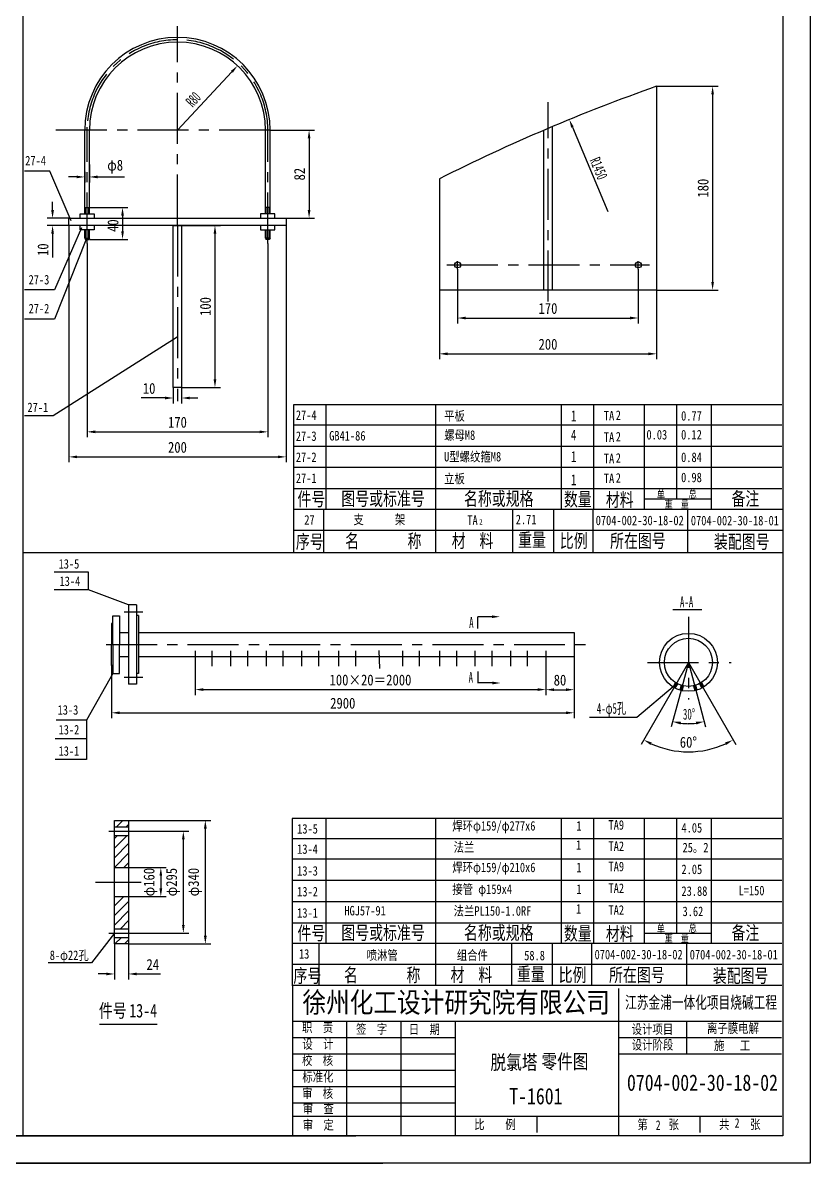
# Model space of a CAD drawing. Extents: x -1842 to -222, y 42 to 883.
# Drawn here: x -511.7 to -222.2, y 41.7 to 460.9 of the extents above; entities that cross this region are included whole.
import ezdxf
from ezdxf.enums import TextEntityAlignment as Align

# ---------------------------------------------------------------- set-up
doc = ezdxf.new("R2010")
doc.units = 0
doc.header["$LTSCALE"] = 15
doc.header["$MEASUREMENT"] = 0
doc.linetypes.add('CENTER', pattern=[2, 1.25, -0.25, 0.25, -0.25])
doc.layers.get('0').update_dxf_attribs({"linetype": 'CONTINUOUS'})
doc.layers.get('DEFPOINTS').update_dxf_attribs({"linetype": 'CONTINUOUS'})
for name, color, linetype in [('03', 6, 'CONTINUOUS'), ('1', 1, 'CONTINUOUS'), ('2', 3, 'CONTINUOUS'), ('5', 2, 'CONTINUOUS'), ('7', 2, 'CONTINUOUS'), ('8', 7, 'CONTINUOUS'), ('LAYER4', 6, 'CONTINUOUS')]:
    doc.layers.add(name, color=color, linetype=linetype)
doc.styles.add('HZFS', font='SIMFANG.TTF', dxfattribs={"width": 0.85, "height": 7.5})
doc.dimstyles.new('STANDARD_WS', dxfattribs={"dimtxt": 6, "dimasz": 3, "dimexe": 2, "dimexo": 0, "dimgap": 1.5, "dimtad": 1, "dimzin": 0, "dimdsep": 46, "dimtxsty": 'HZFS', "dimcen": 0, "dimclrd": 4, "dimclre": 4, "dimclrt": 3, "dimadec": 0, "dimazin": 0, "dimtfac": 1, "dimtofl": 0, "dimtmove": 0, "dimatfit": 0, "dimfxl": 0, "dimtolj": 1, "dimtzin": 0, "dimarcsym": 0})

# ---------------------------------------------------------------- blocks, each defined once
blk = doc.blocks.new('*D47')
at = {"layer": '1', "color": 4, "lineweight": -2}
for p, q in [((-309.01, 227.93), (-309.01, 205.28)), ((-479.11, 224.65), (-479.11, 205.28)), ((-476.11, 207.28), (-312.01, 207.28))]:
    blk.add_line(p, q, dxfattribs=at)
at = {"layer": '1', "color": 4}
for points in [[(-476.11, 207.78), (-476.11, 206.78), (-479.11, 207.28)], [(-312.01, 207.78), (-312.01, 206.78), (-309.01, 207.28)]]:
    blk.add_solid(points, dxfattribs=at)
at = {"layer": 'DEFPOINTS', "color": 0}
for p in [(-309.01, 227.93), (-479.11, 224.65), (-309.01, 207.28)]:
    blk.add_point(p, dxfattribs=at)
at = {"layer": '1', "color": 3, "insert": (-394.06, 210.78), "char_height": 4, "attachment_point": 5, "style": 'HZFS'}
blk.add_mtext('\\A1;2900', dxfattribs=at)
blk = doc.blocks.new('*D48')
at = {"layer": '1', "color": 4, "lineweight": -2}
for p, q in [((-273.85, 213.84), (-284.35, 195.57)), ((-260.08, 213.84), (-249.58, 195.57))]:
    blk.add_line(p, q, dxfattribs=at)
blk.add_arc((-266.97, 225.83), 32.9, 245.3526, 294.6474, dxfattribs=at)
at = {"layer": '1', "color": 4}
for points in [[(-280.92, 195.48), (-280.46, 196.37), (-283.35, 197.3)], [(-253.48, 196.37), (-253.02, 195.48), (-250.58, 197.3)]]:
    blk.add_solid(points, dxfattribs=at)
at = {"layer": 'DEFPOINTS', "color": 0}
for p in [(-266.97, 225.83), (-266.97, 225.83), (-273.85, 213.84), (-260.08, 213.84), (-272.66, 193.43)]:
    blk.add_point(p, dxfattribs=at)
at = {"layer": '1', "color": 3, "insert": (-266.97, 196.43), "char_height": 4, "attachment_point": 5, "style": 'HZFS'}
blk.add_mtext('\\A1;60°', dxfattribs=at)
blk = doc.blocks.new('*D49')
at = {"layer": '1', "color": 4, "lineweight": -2}
for p, q in [((-448.36, 224.44), (-448.36, 213.82)), ((-319.37, 224.44), (-319.37, 213.82)), ((-445.36, 215.82), (-322.37, 215.82))]:
    blk.add_line(p, q, dxfattribs=at)
at = {"layer": '1', "color": 4}
for points in [[(-445.36, 216.32), (-445.36, 215.32), (-448.36, 215.82)], [(-322.37, 216.32), (-322.37, 215.32), (-319.37, 215.82)]]:
    blk.add_solid(points, dxfattribs=at)
at = {"layer": 'DEFPOINTS', "color": 0}
for p in [(-448.36, 224.44), (-319.37, 224.44), (-319.37, 215.82)]:
    blk.add_point(p, dxfattribs=at)
at = {"layer": '1', "color": 3, "insert": (-383.87, 219.32), "char_height": 4, "attachment_point": 5, "style": 'HZFS'}
blk.add_mtext('\\A1;100×20＝2000', dxfattribs=at)
blk = doc.blocks.new('*D50')
at = {"layer": '1', "color": 4, "lineweight": -2}
for p, q in [((-309.01, 227.93), (-309.01, 213.78)), ((-319.37, 224.44), (-319.37, 213.78)), ((-316.37, 215.78), (-312.01, 215.78))]:
    blk.add_line(p, q, dxfattribs=at)
at = {"layer": '1', "color": 4}
for points in [[(-316.37, 216.28), (-316.37, 215.28), (-319.37, 215.78)], [(-312.01, 216.28), (-312.01, 215.28), (-309.01, 215.78)]]:
    blk.add_solid(points, dxfattribs=at)
at = {"layer": 'DEFPOINTS', "color": 0}
for p in [(-309.01, 227.93), (-319.37, 224.44), (-309.01, 215.78)]:
    blk.add_point(p, dxfattribs=at)
at = {"layer": '1', "color": 3, "insert": (-314.19, 219.28), "char_height": 4, "attachment_point": 5, "style": 'HZFS'}
blk.add_mtext('\\A1;80', dxfattribs=at)
blk = doc.blocks.new('*D51')
at = {"layer": '1', "color": 4, "lineweight": -2}
for p, q in [((-472.79, 167.71), (-442.59, 167.71)), ((-444.59, 164.71), (-444.59, 125.34)), ((-472.79, 122.34), (-442.59, 122.34))]:
    blk.add_line(p, q, dxfattribs=at)
at = {"layer": '1', "color": 4}
for points in [[(-445.09, 164.71), (-444.09, 164.71), (-444.59, 167.71)], [(-445.09, 125.34), (-444.09, 125.34), (-444.59, 122.34)]]:
    blk.add_solid(points, dxfattribs=at)
at = {"layer": 'DEFPOINTS', "color": 0}
for p in [(-472.79, 167.71), (-472.79, 122.34), (-444.59, 122.34)]:
    blk.add_point(p, dxfattribs=at)
at = {"layer": '1', "color": 3, "insert": (-448.39, 145.03), "char_height": 4, "attachment_point": 5, "rotation": 90, "style": 'HZFS'}
blk.add_mtext('\\A1;φ340', dxfattribs=at)
blk = doc.blocks.new('*D52')
at = {"layer": '1', "color": 4, "lineweight": -2}
for p, q in [((-470.66, 163.76), (-450.68, 163.76)), ((-452.68, 160.76), (-452.68, 129.3)), ((-470.66, 126.3), (-450.68, 126.3))]:
    blk.add_line(p, q, dxfattribs=at)
at = {"layer": '1', "color": 4}
for points in [[(-453.18, 160.76), (-452.18, 160.76), (-452.68, 163.76)], [(-453.18, 129.3), (-452.18, 129.3), (-452.68, 126.3)]]:
    blk.add_solid(points, dxfattribs=at)
at = {"layer": 'DEFPOINTS', "color": 0}
for p in [(-470.66, 163.76), (-470.66, 126.3), (-452.68, 126.3)]:
    blk.add_point(p, dxfattribs=at)
at = {"layer": '1', "color": 3, "insert": (-456.49, 145.03), "char_height": 4, "attachment_point": 5, "rotation": 90, "style": 'HZFS'}
blk.add_mtext('\\A1;φ295', dxfattribs=at)
blk = doc.blocks.new('*D53')
at = {"layer": '1', "color": 4, "lineweight": -2}
for p, q in [((-472.79, 150.36), (-458.95, 150.36)), ((-460.95, 147.36), (-460.95, 142.7)), ((-472.79, 139.7), (-458.95, 139.7))]:
    blk.add_line(p, q, dxfattribs=at)
at = {"layer": '1', "color": 4}
for points in [[(-461.45, 147.36), (-460.45, 147.36), (-460.95, 150.36)], [(-461.45, 142.7), (-460.45, 142.7), (-460.95, 139.7)]]:
    blk.add_solid(points, dxfattribs=at)
at = {"layer": 'DEFPOINTS', "color": 0}
for p in [(-472.79, 150.36), (-472.79, 139.7), (-460.95, 139.7)]:
    blk.add_point(p, dxfattribs=at)
at = {"layer": '1', "color": 3, "insert": (-464.75, 145.03), "char_height": 4, "attachment_point": 5, "rotation": 90, "style": 'HZFS'}
blk.add_mtext('\\A1;φ160', dxfattribs=at)
blk = doc.blocks.new('*D54')
at = {"layer": '1', "color": 4, "lineweight": -2}
for p, q in [((-477.97, 122.34), (-477.97, 109.27)), ((-472.79, 122.34), (-472.79, 109.27)), ((-480.97, 111.27), (-483.97, 111.27)), ((-469.79, 111.27), (-461.03, 111.27))]:
    blk.add_line(p, q, dxfattribs=at)
at = {"layer": '1', "color": 4}
for points in [[(-480.97, 111.77), (-480.97, 110.77), (-477.97, 111.27)], [(-469.79, 111.77), (-469.79, 110.77), (-472.79, 111.27)]]:
    blk.add_solid(points, dxfattribs=at)
at = {"layer": 'DEFPOINTS', "color": 0}
for p in [(-477.97, 122.34), (-472.79, 122.34), (-472.79, 111.27)]:
    blk.add_point(p, dxfattribs=at)
at = {"layer": '1', "color": 3, "insert": (-463.91, 114.77), "char_height": 4, "attachment_point": 5, "style": 'HZFS'}
blk.add_mtext('\\A1;24', dxfattribs=at)
blk = doc.blocks.new('*D55')
at = {"layer": '1', "color": 4, "lineweight": -2}
for p, q in [((-494.77, 386.43), (-494.77, 299.36)), ((-414.91, 386.43), (-414.91, 299.36)), ((-491.77, 301.36), (-417.91, 301.36))]:
    blk.add_line(p, q, dxfattribs=at)
at = {"layer": '1', "color": 4}
for points in [[(-491.77, 301.86), (-491.77, 300.86), (-494.77, 301.36)], [(-417.91, 301.86), (-417.91, 300.86), (-414.91, 301.36)]]:
    blk.add_solid(points, dxfattribs=at)
at = {"layer": 'DEFPOINTS', "color": 0}
for p in [(-494.77, 386.43), (-414.91, 386.43), (-414.91, 301.36)]:
    blk.add_point(p, dxfattribs=at)
at = {"layer": '1', "color": 3, "insert": (-454.84, 304.86), "char_height": 4, "attachment_point": 5, "style": 'HZFS'}
blk.add_mtext('\\A1;200', dxfattribs=at)
blk = doc.blocks.new('*D56')
at = {"layer": '1', "color": 4, "lineweight": -2}
for p, q in [((-488.07, 379.82), (-488.07, 308.57)), ((-421.61, 379.82), (-421.61, 308.57)), ((-485.07, 310.57), (-424.61, 310.57))]:
    blk.add_line(p, q, dxfattribs=at)
at = {"layer": '1', "color": 4}
for points in [[(-485.07, 311.07), (-485.07, 310.07), (-488.07, 310.57)], [(-424.61, 311.07), (-424.61, 310.07), (-421.61, 310.57)]]:
    blk.add_solid(points, dxfattribs=at)
at = {"layer": 'DEFPOINTS', "color": 0}
for p in [(-488.07, 379.82), (-421.61, 379.82), (-421.61, 310.57)]:
    blk.add_point(p, dxfattribs=at)
at = {"layer": '1', "color": 3, "insert": (-454.84, 314.07), "char_height": 4, "attachment_point": 5, "style": 'HZFS'}
blk.add_mtext('\\A1;170', dxfattribs=at)
blk = doc.blocks.new('*D57')
at = {"layer": '1', "color": 4, "lineweight": -2}
for p, q in [((-420.75, 421.48), (-404.44, 421.48)), ((-406.44, 418.48), (-406.44, 392.1)), ((-414.91, 389.1), (-404.44, 389.1))]:
    blk.add_line(p, q, dxfattribs=at)
at = {"layer": '1', "color": 4}
for points in [[(-406.94, 418.48), (-405.94, 418.48), (-406.44, 421.48)], [(-406.94, 392.1), (-405.94, 392.1), (-406.44, 389.1)]]:
    blk.add_solid(points, dxfattribs=at)
at = {"layer": 'DEFPOINTS', "color": 0}
for p in [(-420.75, 421.48), (-414.91, 389.1), (-406.44, 389.1)]:
    blk.add_point(p, dxfattribs=at)
at = {"layer": '1', "color": 3, "insert": (-409.94, 405.29), "char_height": 4, "attachment_point": 5, "rotation": 90, "style": 'HZFS'}
blk.add_mtext('\\A1;82', dxfattribs=at)
blk = doc.blocks.new('*D58')
at = {"layer": '1', "color": 4, "lineweight": -2}
for p, q in [((-500.76, 392.1), (-500.76, 395.1)), ((-494.77, 389.1), (-502.76, 389.1)), ((-494.77, 386.43), (-502.76, 386.43)), ((-500.76, 383.43), (-500.76, 374.64))]:
    blk.add_line(p, q, dxfattribs=at)
at = {"layer": '1', "color": 4}
for points in [[(-501.26, 392.1), (-500.26, 392.1), (-500.76, 389.1)], [(-501.26, 383.43), (-500.26, 383.43), (-500.76, 386.43)]]:
    blk.add_solid(points, dxfattribs=at)
at = {"layer": 'DEFPOINTS', "color": 0}
for p in [(-500.76, 386.43), (-494.77, 389.1), (-494.77, 386.43)]:
    blk.add_point(p, dxfattribs=at)
at = {"layer": '1', "color": 3, "insert": (-504.26, 377.54), "char_height": 4, "attachment_point": 5, "rotation": 90, "style": 'HZFS'}
blk.add_mtext('\\A1;10', dxfattribs=at)
blk = doc.blocks.new('*D59')
at = {"layer": '1', "color": 4, "lineweight": -2}
for p, q in [((-487.21, 408.8), (-487.21, 402.27)), ((-491.92, 404.27), (-494.92, 404.27)), ((-488.92, 406.11), (-488.92, 402.27)), ((-484.21, 404.27), (-474.29, 404.27))]:
    blk.add_line(p, q, dxfattribs=at)
at = {"layer": '1', "color": 4}
for points in [[(-491.92, 404.77), (-491.92, 403.77), (-488.92, 404.27)], [(-484.21, 404.77), (-484.21, 403.77), (-487.21, 404.27)]]:
    blk.add_solid(points, dxfattribs=at)
at = {"layer": 'DEFPOINTS', "color": 0}
for p in [(-487.21, 408.8), (-488.92, 406.11), (-487.21, 404.27)]:
    blk.add_point(p, dxfattribs=at)
at = {"layer": '1', "color": 3, "insert": (-477.75, 408.07), "char_height": 4, "attachment_point": 5, "style": 'HZFS'}
blk.add_mtext('\\A1;φ8', dxfattribs=at)
blk = doc.blocks.new('*D60')
at = {"layer": '1', "color": 4, "lineweight": -2}
for p, q in [((-453.31, 386.43), (-439.04, 386.43)), ((-441.04, 383.43), (-441.04, 329.87)), ((-453.31, 326.87), (-439.04, 326.87))]:
    blk.add_line(p, q, dxfattribs=at)
at = {"layer": '1', "color": 4}
for points in [[(-441.54, 383.43), (-440.54, 383.43), (-441.04, 386.43)], [(-441.54, 329.87), (-440.54, 329.87), (-441.04, 326.87)]]:
    blk.add_solid(points, dxfattribs=at)
at = {"layer": 'DEFPOINTS', "color": 0}
for p in [(-453.31, 386.43), (-453.31, 326.87), (-441.04, 326.87)]:
    blk.add_point(p, dxfattribs=at)
at = {"layer": '1', "color": 3, "insert": (-444.54, 356.65), "char_height": 4, "attachment_point": 5, "rotation": 90, "style": 'HZFS'}
blk.add_mtext('\\A1;100', dxfattribs=at)
blk = doc.blocks.new('*D61')
at = {"layer": '1', "color": 4, "lineweight": -2}
for p, q in [((-459.37, 323.01), (-468.16, 323.01)), ((-456.37, 326.87), (-456.37, 321.01)), ((-453.31, 326.87), (-453.31, 321.01)), ((-450.31, 323.01), (-447.31, 323.01))]:
    blk.add_line(p, q, dxfattribs=at)
at = {"layer": '1', "color": 4}
for points in [[(-459.37, 323.51), (-459.37, 322.51), (-456.37, 323.01)], [(-450.31, 323.51), (-450.31, 322.51), (-453.31, 323.01)]]:
    blk.add_solid(points, dxfattribs=at)
at = {"layer": 'DEFPOINTS', "color": 0}
for p in [(-456.37, 326.87), (-456.37, 323.01), (-453.31, 326.87)]:
    blk.add_point(p, dxfattribs=at)
at = {"layer": '1', "color": 3, "insert": (-465.26, 326.51), "char_height": 4, "attachment_point": 5, "style": 'HZFS'}
blk.add_mtext('\\A1;10', dxfattribs=at)
blk = doc.blocks.new('*D62')
at = {"layer": '1', "color": 4, "lineweight": -2}
for p, q in [((-358.53, 362.71), (-358.53, 337.24)), ((-278.67, 362.71), (-278.67, 337.24)), ((-355.53, 339.24), (-281.67, 339.24))]:
    blk.add_line(p, q, dxfattribs=at)
at = {"layer": '1', "color": 4}
for points in [[(-355.53, 339.74), (-355.53, 338.74), (-358.53, 339.24)], [(-281.67, 339.74), (-281.67, 338.74), (-278.67, 339.24)]]:
    blk.add_solid(points, dxfattribs=at)
at = {"layer": 'DEFPOINTS', "color": 0}
for p in [(-358.53, 362.71), (-278.67, 362.71), (-278.67, 339.24)]:
    blk.add_point(p, dxfattribs=at)
at = {"layer": '1', "color": 3, "insert": (-318.6, 342.74), "char_height": 4, "attachment_point": 5, "style": 'HZFS'}
blk.add_mtext('\\A1;200', dxfattribs=at)
blk = doc.blocks.new('*D63')
at = {"layer": '1', "color": 4, "lineweight": -2}
for p, q in [((-351.83, 370.33), (-351.83, 350.41)), ((-285.4, 370.33), (-285.4, 350.41)), ((-348.83, 352.41), (-288.4, 352.41))]:
    blk.add_line(p, q, dxfattribs=at)
at = {"layer": '1', "color": 4}
for points in [[(-348.83, 352.91), (-348.83, 351.91), (-351.83, 352.41)], [(-288.4, 352.91), (-288.4, 351.91), (-285.4, 352.41)]]:
    blk.add_solid(points, dxfattribs=at)
at = {"layer": 'DEFPOINTS', "color": 0}
for p in [(-351.83, 370.33), (-285.4, 370.33), (-285.4, 352.41)]:
    blk.add_point(p, dxfattribs=at)
at = {"layer": '1', "color": 3, "insert": (-318.61, 355.91), "char_height": 4, "attachment_point": 5, "style": 'HZFS'}
blk.add_mtext('\\A1;170', dxfattribs=at)
blk = doc.blocks.new('*D64')
at = {"layer": '1', "color": 4, "lineweight": -2}
for p, q in [((-278.67, 437.59), (-256.07, 437.59)), ((-258.07, 434.59), (-258.07, 365.71)), ((-278.67, 362.71), (-256.07, 362.71))]:
    blk.add_line(p, q, dxfattribs=at)
at = {"layer": '1', "color": 4}
for points in [[(-258.57, 434.59), (-257.57, 434.59), (-258.07, 437.59)], [(-258.57, 365.71), (-257.57, 365.71), (-258.07, 362.71)]]:
    blk.add_solid(points, dxfattribs=at)
at = {"layer": 'DEFPOINTS', "color": 0}
for p in [(-278.67, 437.59), (-278.67, 362.71), (-258.07, 362.71)]:
    blk.add_point(p, dxfattribs=at)
at = {"layer": '1', "color": 3, "insert": (-261.57, 400.15), "char_height": 4, "attachment_point": 5, "rotation": 90, "style": 'HZFS'}
blk.add_mtext('\\A1;180', dxfattribs=at)

msp = doc.modelspace()

# ---------------------------------------------------------------- hatches: boundary and pattern name
at = {"layer": '1'}
h = msp.add_hatch(dxfattribs=at)
h.set_pattern_fill('ANSI31', color=1, scale=20, style=0)
h.set_pattern_definition([(45, (319.0884, 0), (-1.767767, 1.767767), [])])
h.paths.add_polyline_path([(-477.97, 165.319), (-477.97, 122.337), (-472.789, 122.337), (-472.789, 165.319)])
h.paths.add_polyline_path([(-477.97, 150.355), (-472.789, 150.355), (-472.789, 162.192), (-477.97, 162.192)], flags=17)
h.paths.add_polyline_path([(-472.789, 139.696), (-477.97, 139.696), (-477.97, 127.86), (-472.789, 127.86)])
h.paths.add_polyline_path([(-477.97, 124.733), (-472.789, 124.733), (-472.789, 167.715), (-477.97, 167.715)])

# ---------------------------------------------------------------- linework, layer by layer
for p, q in [((-278.667, 437.591), (-278.667, 362.715)), ((-488.925, 390.752), (-488.925, 421.476)), ((-487.211, 408.803), (-487.211, 421.476)), ((-422.466, 408.803), (-422.466, 421.476)), ((-420.753, 390.752), (-420.753, 421.476)), ((-320.072, 362.715), (-320.072, 421.457)), ((-317.015, 422.756), (-317.015, 362.715)), ((-487.211, 390.752), (-487.211, 408.803)), ((-422.466, 390.752), (-422.466, 408.803)), ((-501.778, 406.406), (-511.047, 406.406)), ((-358.532, 403.544), (-358.532, 362.715)), ((-488.925, 392.997), (-487.211, 392.997)), ((-420.753, 392.997), (-422.466, 392.997)), ((-488.925, 381.777), (-488.925, 384.799)), ((-488.925, 381.777), (-487.211, 381.777)), ((-488.925, 381.777), (-488.659, 381.333)), ((-487.211, 381.777), (-487.478, 381.333)), ((-487.211, 381.777), (-487.211, 384.799)), ((-422.466, 381.777), (-422.466, 384.799)), ((-420.753, 381.777), (-422.466, 381.777)), ((-422.466, 381.777), (-422.2, 381.333)), ((-420.753, 381.777), (-421.019, 381.333)), ((-420.753, 381.777), (-420.753, 384.799)), ((-488.659, 381.333), (-487.478, 381.333)), ((-421.019, 381.333), (-422.2, 381.333)), ((-500.102, 362.818), (-511.047, 362.818)), ((-358.532, 362.715), (-278.667, 362.715)), ((-500.102, 352.047), (-511.047, 352.047)), ((-500.517, 316.418), (-511.047, 316.418)), ((-487.51, 259.029), (-500.145, 259.029)), ((-487.51, 252.535), (-500.145, 252.535)), ((-469.153, 236.788), (-309.009, 236.788)), ((-309.009, 236.788), (-309.009, 227.933)), ((-469.153, 227.933), (-309.009, 227.933)), ((-271.717, 218.375), (-272.629, 216.803)), ((-262.218, 218.375), (-261.306, 216.803)), ((-271.013, 217.97), (-271.916, 216.393)), ((-269.625, 217.399), (-270.115, 215.649)), ((-268.842, 217.191), (-269.3, 215.432)), ((-265.092, 217.191), (-264.635, 215.432)), ((-264.31, 217.399), (-263.82, 215.649)), ((-262.922, 217.97), (-262.019, 216.393)), ((-488.232, 204.558), (-499.423, 204.558)), ((-488.232, 197.704), (-499.784, 197.704)), ((-488.232, 190.129), (-499.784, 190.129)), ((-486.41, 115.315), (-502.424, 115.315)), ((-483.544, 92.865), (-462.297, 92.865))]:
    msp.add_line(p, q)
for points in [[(-490.633, 389.104), (-490.633, 390.752), (-485.409, 390.752), (-485.409, 389.104)], [(-419.045, 389.104), (-419.045, 390.752), (-424.269, 390.752), (-424.269, 389.104)], [(-485.409, 386.431), (-485.409, 384.799), (-490.633, 384.799), (-490.633, 386.431)], [(-424.269, 386.431), (-424.269, 384.799), (-419.045, 384.799), (-419.045, 386.431)]]:
    msp.add_lwpolyline(points)
for points in [[(-494.771, 389.104), (-414.906, 389.104), (-414.906, 386.431), (-494.771, 386.431)], [(-456.367, 386.431), (-453.31, 386.431), (-453.31, 326.866), (-456.367, 326.866)]]:
    msp.add_lwpolyline(points, close=True)
for centre, radius in [((-351.826, 371.923), 1.082), ((-285.401, 371.923), 1.082), ((-266.967, 225.828), 10.654), ((-266.967, 225.828), 8.838)]:
    msp.add_circle(centre, radius)
for centre, radius, start, end in [((-454.839, 421.476), 34.086, 90, 180), ((-454.839, 421.476), 32.372, 90, 180), ((-454.839, 421.476), 34.086, 0, 90), ((-454.839, 421.476), 32.372, 0, 90), ((-54.234, -199.55), 675.514, 109.404764, 116.77372)]:
    msp.add_arc(centre, radius, start, end)
at = {"layer": '03', "color": 3}
for p, q in [((-412.595, 59.035), (-232.595, 59.035)), ((-322.595, 53.035), (-322.595, 59.035)), ((-262.595, 53.035), (-262.595, 59.035))]:
    msp.add_line(p, q, dxfattribs=at)
at = {"layer": '1', "color": 3, "linetype": 'CENTER'}
for p, q in [((-454.839, 386.431), (-454.839, 459.662)), ((-318.597, 358.51), (-318.597, 431.741)), ((-420.753, 421.476), (-499.704, 421.476)), ((-488.068, 379.821), (-488.068, 422.555)), ((-421.609, 379.821), (-421.609, 422.555)), ((-454.839, 386.431), (-454.839, 321.902)), ((-351.826, 370.334), (-351.826, 373.301)), ((-285.401, 370.334), (-285.401, 373.301)), ((-355.744, 371.923), (-281.296, 371.923)), ((-474.418, 244.369), (-467.556, 244.369)), ((-266.967, 242.602), (-266.967, 212.144)), ((-481.099, 232.361), (-304.711, 232.361)), ((-281.988, 225.828), (-251.284, 225.828)), ((-266.967, 225.828), (-273.852, 213.843)), ((-266.967, 225.828), (-270.515, 212.469)), ((-266.967, 225.828), (-263.419, 212.469)), ((-266.967, 225.828), (-260.083, 213.843)), ((-474.418, 220.41), (-467.556, 220.41)), ((-480.104, 163.755), (-470.655, 163.755)), ((-484.981, 145.026), (-468.199, 145.026)), ((-480.104, 126.296), (-470.655, 126.296))]:
    msp.add_line(p, q, dxfattribs=at)
at = {"layer": '1', "color": 4}
for p, q in [((-454.839, 421.476), (-434.802, 442.954)), ((-487.211, 392.997), (-473.034, 392.997)), ((-475.034, 389.997), (-475.034, 384.333)), ((-487.211, 381.333), (-473.034, 381.333)), ((-339.243, 242.61), (-344.432, 242.61)), ((-339.042, 218.239), (-344.23, 218.239)), ((-270.515, 212.469), (-273.267, 202.108)), ((-270.515, 212.469), (-273.267, 202.108)), ((-263.419, 212.469), (-260.667, 202.108))]:
    msp.add_line(p, q, dxfattribs=at)
at = {"layer": '1', "color": 1}
for p, q in [((-309.621, 422.585), (-296.635, 391.596)), ((-493.9, 388.178), (-501.778, 406.406)), ((-488.659, 390.752), (-488.659, 392.997)), ((-487.478, 390.752), (-487.478, 392.997)), ((-422.2, 390.752), (-422.2, 392.997)), ((-421.019, 390.752), (-421.019, 392.997)), ((-490.151, 385.604), (-500.102, 362.818)), ((-488.659, 381.333), (-488.659, 384.799)), ((-487.478, 381.333), (-487.478, 384.799)), ((-422.2, 381.333), (-422.2, 384.799)), ((-421.019, 381.333), (-421.019, 384.799)), ((-488.493, 381.047), (-500.102, 352.047)), ((-454.909, 345.418), (-500.517, 316.418)), ((-487.51, 252.535), (-487.51, 259.029)), ((-472.886, 247.031), (-487.51, 252.535)), ((-448.359, 230.02), (-448.359, 224.436)), ((-442.15, 230.02), (-442.15, 224.436)), ((-435.321, 230.02), (-435.321, 224.436)), ((-429.112, 230.02), (-429.112, 224.436)), ((-422.283, 230.02), (-422.283, 224.436)), ((-416.074, 230.02), (-416.074, 224.436)), ((-409.245, 230.02), (-409.245, 224.436)), ((-403.036, 230.02), (-403.036, 224.436)), ((-395.585, 230.02), (-395.585, 224.436)), ((-389.377, 230.02), (-389.377, 224.436)), ((-380.842, 230.242), (-380.592, 223.51)), ((-372.147, 230.02), (-372.147, 224.436)), ((-365.938, 230.02), (-365.938, 224.436)), ((-358.488, 230.02), (-358.488, 224.436)), ((-352.279, 230.02), (-352.279, 224.436)), ((-345.45, 230.02), (-345.45, 224.436)), ((-339.241, 230.02), (-339.241, 224.436)), ((-332.412, 230.02), (-332.412, 224.436)), ((-326.203, 230.02), (-326.203, 224.436)), ((-319.373, 230.02), (-319.373, 224.436)), ((-478.573, 221.744), (-488.232, 204.558)), ((-272.629, 216.803), (-285.965, 205.537)), ((-285.965, 205.537), (-303.343, 205.537)), ((-488.232, 204.558), (-488.232, 197.704)), ((-488.232, 197.704), (-488.232, 190.129)), ((-477.97, 126.296), (-486.41, 115.315))]:
    msp.add_line(p, q, dxfattribs=at)
at = {"layer": '1', "color": 7}
for p, q in [((-472.886, 247.031), (-472.886, 217.748)), ((-469.958, 247.031), (-472.886, 247.031)), ((-469.958, 247.031), (-469.958, 217.748)), ((-479.11, 240.074), (-479.11, 232.361)), ((-478.573, 240.074), (-479.11, 240.074)), ((-469.153, 243.038), (-469.958, 243.038)), ((-469.153, 243.038), (-469.153, 221.741)), ((-469.153, 243.038), (-469.153, 221.741)), ((-469.153, 243.038), (-469.153, 221.741)), ((-469.153, 243.038), (-469.153, 221.741)), ((-476.092, 236.788), (-472.886, 236.788)), ((-479.11, 224.647), (-479.11, 232.361)), ((-476.092, 227.933), (-472.886, 227.933)), ((-478.573, 224.647), (-479.11, 224.647)), ((-469.153, 221.741), (-469.958, 221.741)), ((-469.958, 217.748), (-472.886, 217.748)), ((-477.97, 165.319), (-472.789, 165.319)), ((-477.97, 162.192), (-472.789, 162.192)), ((-477.97, 150.355), (-472.789, 150.355)), ((-477.97, 139.696), (-472.789, 139.696)), ((-477.97, 127.86), (-472.789, 127.86)), ((-477.97, 124.733), (-472.789, 124.733)), ((-816.196, 41.709), (-379.277, 41.709))]:
    msp.add_line(p, q, dxfattribs=at)
at = {"layer": '1'}
for p, q in [((-272.718, 245.213), (-262.035, 245.213)), ((-344.502, 242.559), (-344.502, 238.329)), ((-344.3, 218.187), (-344.3, 222.417))]:
    msp.add_line(p, q, dxfattribs=at)
at = {"layer": '1', "color": 7}
for points in [[(-478.573, 232.361), (-478.573, 242.977), (-476.092, 242.977), (-476.092, 232.361)], [(-478.573, 232.361), (-478.573, 221.744), (-476.092, 221.744), (-476.092, 232.361)]]:
    msp.add_lwpolyline(points, dxfattribs=at)
msp.add_lwpolyline([(-477.97, 167.715), (-472.789, 167.715), (-472.789, 122.337), (-477.97, 122.337)], close=True, dxfattribs=at)
at = {"layer": '1', "color": 1}
msp.add_circle((-266.967, 225.828), 10.654, dxfattribs=at)
at = {"layer": '1', "color": 3, "linetype": 'CENTER'}
for start, end in [(90, 180), (0, 90)]:
    msp.add_arc((-454.839, 421.476), 33.229, start, end, dxfattribs=at)
at = {"layer": '1', "color": 4}
for centre, start, end in [((-266.967, 225.828), 262.75678, 270.38758), ((-266.899, 225.846), 269.32115, 276.95195)]:
    msp.add_arc(centre, 22.542, start, end, dxfattribs=at)
for points in [[(-435.168, 443.295), (-434.437, 442.612), (-432.756, 445.147)], [(-309.158, 422.775), (-310.083, 422.396), (-310.76, 425.361)], [(-475.534, 389.997), (-474.534, 389.997), (-475.034, 392.997)], [(-475.534, 384.333), (-474.534, 384.333), (-475.034, 381.333)], [(-339.243, 243.11), (-339.243, 242.11), (-336.243, 242.61)], [(-339.042, 218.739), (-339.042, 217.739), (-336.042, 218.239)], [(-269.714, 203.957), (-269.905, 202.975), (-272.754, 204.041)], [(-264.077, 202.978), (-264.264, 203.961), (-261.224, 204.03)]]:
    msp.add_solid(points, dxfattribs=at)
at = {"layer": '2'}
for p, q in [((-232.606, 320.507), (-412.234, 320.507)), ((-400.125, 282.066), (-400.125, 320.507)), ((-359.879, 266.193), (-359.879, 320.507)), ((-313.672, 282.066), (-313.672, 320.507)), ((-301.783, 282.066), (-301.783, 320.507)), ((-283.115, 282.066), (-283.115, 320.507)), ((-271.19, 285.802), (-271.19, 320.507)), ((-258.52, 282.066), (-258.52, 320.507)), ((-232.606, 313.059), (-412.234, 313.059)), ((-232.606, 305.238), (-412.234, 305.238)), ((-232.606, 297.418), (-412.234, 297.418)), ((-232.606, 289.598), (-412.234, 289.598)), ((-258.52, 285.802), (-283.115, 285.802)), ((-400.974, 266.193), (-400.974, 282.044)), ((-331.548, 266.193), (-331.548, 282.028)), ((-316.504, 266.193), (-316.504, 282.044)), ((-302.151, 282.044), (-302.151, 266.193)), ((-267.138, 266.193), (-267.138, 282.044)), ((-232.196, 274.307), (-411.976, 274.307)), ((-400.125, 122.466), (-400.125, 168.439)), ((-359.879, 107.052), (-359.879, 168.439)), ((-313.672, 122.466), (-313.672, 168.439)), ((-301.783, 122.466), (-301.783, 168.439)), ((-283.115, 122.466), (-283.115, 168.439)), ((-271.19, 126.202), (-271.19, 168.439)), ((-258.52, 122.466), (-258.52, 168.439)), ((-232.606, 160.907), (-412.386, 160.907)), ((-232.606, 153.459), (-412.386, 153.459)), ((-232.606, 145.639), (-412.386, 145.639)), ((-232.606, 137.818), (-412.386, 137.818)), ((-232.606, 129.998), (-412.386, 129.998)), ((-258.52, 126.202), (-283.115, 126.202)), ((-402.733, 107.035), (-402.733, 122.466)), ((-331.958, 107.052), (-331.958, 122.451)), ((-316.915, 107.052), (-316.915, 122.466)), ((-302.561, 122.466), (-302.561, 107.052)), ((-267.549, 107.052), (-267.549, 122.466)), ((-232.606, 114.73), (-412.386, 114.73))]:
    msp.add_line(p, q, dxfattribs=at)
at = {"layer": '2', "color": 3}
for p, q in [((-292.735, 105.891), (-292.735, 51.891)), ((-412.595, 93.891), (-232.735, 93.891)), ((-392.735, 93.891), (-392.735, 51.709)), ((-372.735, 93.891), (-372.735, 51.709)), ((-352.735, 93.891), (-352.735, 51.709)), ((-267.735, 93.891), (-267.735, 81.891)), ((-412.595, 87.891), (-352.735, 87.891)), ((-292.735, 87.891), (-232.735, 87.891)), ((-412.595, 81.891), (-352.735, 81.891)), ((-292.735, 81.891), (-232.735, 81.891)), ((-412.595, 75.891), (-352.735, 75.891)), ((-412.595, 69.891), (-352.735, 69.891)), ((-412.595, 63.891), (-352.735, 63.891))]:
    msp.add_line(p, q, dxfattribs=at)
at = {"layer": '2'}
msp.add_lwpolyline([(-816.196, 41.709), (-816.196, 882.709), (-222.196, 882.709), (-222.196, 41.709)], close=True, dxfattribs=at)
at = {"layer": '7', "color": 5}
for p, q in [((-511.696, 872.709), (-511.696, 51.709)), ((-511.696, 266.193), (-232.196, 266.193)), ((-788.277, 51.709), (-389.277, 51.709))]:
    msp.add_line(p, q, dxfattribs=at)
msp.add_lwpolyline([(-791.196, 51.709), (-791.196, 872.709), (-232.196, 872.709), (-232.196, 51.709)], close=True, dxfattribs=at)
at = {"layer": '8', "color": 5}
for p, q in [((-412.234, 320.507), (-412.234, 266.193)), ((-232.196, 282.044), (-412.234, 282.044)), ((-232.606, 168.439), (-412.644, 168.439)), ((-412.644, 168.439), (-412.644, 106.94)), ((-232.606, 122.466), (-412.363, 122.466)), ((-412.595, 107.035), (-412.595, 51.709)), ((-232.595, 107.035), (-412.595, 107.035)), ((-511.696, 51.709), (-691.696, 51.709))]:
    msp.add_line(p, q, dxfattribs=at)

# ---------------------------------------------------------------- texts
at = {"layer": '1', "color": 3, "style": 'HZFS', "width": 0.6}
for s, rotation, p in [('R80', 46.98752, (-449.262, 429.653)), ('R1450', 292.31814, (-303.335, 410.451)), ('4-φ5孔', 0.77412, (-300.629, 206.83)), ('30°', 0.77412, (-268.97, 204.767))]:
    msp.add_text(s, height=4, rotation=rotation, dxfattribs=at).set_placement(p)
at = {"layer": '1', "style": 'HZFS', "width": 0.6}
msp.add_text('A-A', height=4, dxfattribs=at).set_placement((-270.093, 246.047))
at = {"layer": '1', "color": 3, "style": 'HZFS', "width": 0.6}
for p in [(-347.592, 238.47), (-347.794, 218.329)]:
    msp.add_text('A', height=4, dxfattribs=at).set_placement(p)
at = {"layer": '1', "style": 'HZFS', "width": 0.85}
msp.add_text('徐州化工设计研究院有限公司', height=7.5, dxfattribs=at).set_placement((-352.367, 100.831), align=Align.MIDDLE_CENTER)
at = {"layer": '1', "color": 3, "insert": (-478.534, 386.378), "char_height": 4, "attachment_point": 5, "rotation": 90, "style": 'HZFS'}
msp.add_mtext('\\A1;40', dxfattribs=at)
at = {"layer": '2', "style": 'HZFS'}
for s, height, width, p in [('1', 4, 0.75, (-310.188, 314.444)), ('4', 4, 0.75, (-310.188, 307.392)), ('1', 4, 0.75, (-310.188, 299.459)), ('1', 4, 0.75, (-310.188, 290.939)), ('单', 3, 0.7, (-278.554, 285.972)), ('总', 3, 0.7, (-266.876, 286.359)), ('件号', 5, 0.75, (-410.718, 283.381)), ('图号或标准号', 5, 0.75, (-394.587, 283.506)), ('名称或规格', 5, 0.75, (-349.497, 283.506)), ('数量', 5, 0.75, (-312.747, 283.267)), ('材料', 5, 0.75, (-297.327, 283.134)), ('重  量', 3, 0.7, (-275.7, 282.642)), ('备注', 5, 0.75, (-251.12, 283.506)), ('2', 2, 0.75, (-343.886, 276.491)), ('序号', 5, 0.75, (-411.308, 267.718)), ('名       称', 5, 0.75, (-393.199, 267.969)), ('材  料', 5, 0.75, (-354.001, 268.009)), ('重量', 5, 0.75, (-329.606, 268.32)), ('比例', 5, 0.75, (-314.261, 268.009)), ('所在图号', 5, 0.75, (-295.768, 268.009)), ('装配图号', 5, 0.75, (-257.602, 267.697)), ('总', 3, 0.7, (-266.876, 126.759)), ('件号', 5, 0.75, (-410.718, 123.781)), ('图号或标准号', 5, 0.75, (-394.587, 123.906)), ('名称或规格', 5, 0.75, (-349.497, 123.906)), ('数量', 5, 0.75, (-312.747, 123.667)), ('材料', 5, 0.75, (-297.327, 123.534)), ('单', 3, 0.7, (-278.554, 126.372)), ('重  量', 3, 0.7, (-275.7, 123.042)), ('备注', 5, 0.75, (-251.12, 123.906)), ('序号', 5, 0.75, (-412.209, 108.14)), ('名       称', 5, 0.75, (-393.61, 108.392)), ('材  料', 5, 0.75, (-354.411, 108.431)), ('重量', 5, 0.75, (-330.017, 108.743)), ('比例', 5, 0.75, (-314.672, 108.431)), ('所在图号', 5, 0.75, (-296.179, 108.431)), ('装配图号', 5, 0.75, (-258.013, 108.119)), ('件号', 5, 0.75, (-483.734, 95.305)), ('13-4', 5, 0.75, (-472.547, 95.285))]:
    msp.add_text(s, height=height, dxfattribs=dict(at, width=width)).set_placement(p)
at = {"layer": '5', "color": 3, "style": 'HZFS', "width": 0.75}
for p in [(-278.977, 53.959), (-249.963, 54.732)]:
    msp.add_text('2', height=3.5, dxfattribs=at).set_placement(p)
at = {"layer": 'LAYER4', "style": 'HZFS', "width": 0.8}
for s, p in [('27-4', (-510.815, 408.53)), ('27-3', (-509.571, 364.759)), ('27-2', (-509.571, 354.132)), ('27-1', (-509.986, 317.819)), ('平板', (-356.808, 314.682)), ('27-4', (-411.308, 314.968)), ('TA', (-298.06, 314.778)), ('2', (-293.694, 314.937)), ('0.77', (-269.658, 314.7)), ('27-3', (-411.308, 307.241)), ('GB41-86', (-399.037, 307.383)), ('螺母M8', (-356.808, 307.631)), ('TA', (-298.06, 306.869)), ('2', (-293.694, 307.029)), ('0.03', (-282.394, 307.774)), ('0.12', (-269.658, 307.774)), ('27-2', (-411.308, 299.513)), ('U型螺纹箍M8', (-356.808, 299.698)), ('TA', (-298.06, 299.049)), ('2', (-293.694, 299.208)), ('0.84', (-269.658, 299.468)), ('27-1', (-411.308, 291.785)), ('立板', (-356.808, 291.61)), ('TA', (-298.06, 291.72)), ('2', (-293.694, 291.88)), ('0.98', (-269.658, 292.066)), ('27', (-408.206, 276.479)), ('支      架', (-390.135, 276.579)), ('TA', (-348.252, 276.332)), ('2.71', (-330.456, 276.623)), ('0704-002-30-18-02', (-301.059, 276.257)), ('0704-002-30-18-01', (-266.071, 276.206)), ('13-5', (-498.556, 260.284)), ('13-4', (-498.195, 253.918)), ('13-3', (-498.917, 206.592)), ('13-2', (-498.556, 199.318)), ('13-1', (-498.556, 191.498)), ('焊环φ159/φ277x6', (-353.789, 163.971)), ('TA9', (-296.343, 164.315)), ('13-5', (-410.829, 162.886)), ('1', (-308.193, 163.948)), ('4.05', (-269.523, 163.263)), ('法兰', (-353.301, 156.145)), ('1', (-308.308, 156.913)), ('TA2', (-296.343, 156.507)), ('25。2', (-269.126, 156.008)), ('13-4', (-410.829, 155.438)), ('焊环φ159/φ210x6', (-353.789, 148.703)), ('1', (-308.193, 148.68)), ('TA9', (-296.343, 149.047)), ('2.05', (-269.523, 147.995)), ('13-3', (-410.829, 147.432)), ('13-2', (-410.829, 139.798)), ('接管 φ159x4', (-353.789, 140.703)), ('1', (-308.193, 140.68)), ('TA2', (-296.343, 141.047)), ('23.88', (-269.523, 139.995)), ('L=150', (-248.532, 140.202)), ('13-1', (-410.829, 131.977)), ('HGJ57-91', (-393.481, 132.788)), ('法兰PL150-1.0RF', (-353.301, 132.684)), ('1', (-308.308, 133.452)), ('TA2', (-296.343, 133.047)), ('3.62', (-269.126, 132.547)), ('8-φ22孔', (-501.795, 116.412)), ('13', (-410.168, 116.901)), ('喷淋管', (-385.287, 116.461)), ('组合件', (-352.138, 116.437)), ('58.8', (-327.355, 116.317)), ('0704-002-30-18-02', (-301.47, 116.68)), ('0704-002-30-18-01', (-266.481, 116.629)), ('职  责', (-409.06, 89.908)), ('签  字', (-389.163, 89.3)), ('日  期', (-369.793, 89.177)), ('设计项目', (-287.834, 89.242)), ('设  计', (-408.923, 83.799)), ('设计阶段', (-287.793, 83.488)), ('施   工', (-257.561, 83.272)), ('校  核', (-409.047, 77.799)), ('标准化', (-408.923, 71.676)), ('审  核', (-409.047, 65.676)), ('审  查', (-408.786, 60.046)), ('审  定', (-408.786, 54.046))]:
    msp.add_text(s, height=3.5, dxfattribs=at).set_placement(p)
at = {"layer": 'LAYER4', "style": 'HZFS'}
for s, height, width, p in [('江苏金浦一体化项目烧碱工程', 4.5, 0.7, (-262.323, 100.817)), ('离子膜电解', 3.5, 0.8, (-250.59, 91.343)), ('脱氯塔', 5.28, 0.8, (-331.107, 78.769)), ('零件图', 5.28, 0.8, (-312.373, 79.094)), ('0704-002-30-18-02', 6, 0.8, (-261.808, 71.319)), ('T-1601', 6, 0.8, (-323.056, 66.347))]:
    msp.add_text(s, height=height, dxfattribs=dict(at, width=width)).set_placement(p, align=Align.MIDDLE_CENTER)
at = {"layer": 'LAYER4', "style": 'HZFS', "width": 0.8}
for s, p in [('比    例', (-338.095, 56.035)), ('第    张', (-278.095, 56.035)), ('共    张', (-248.095, 56.035))]:
    msp.add_text(s, height=3.5, dxfattribs=at).set_placement(p, align=Align.MIDDLE)

# ---------------------------------------------------------------- dimensions: what is measured, and where the dimension line sits
at = {"layer": '1', "color": 1}
for base, p1, p2, text, picture, middle in [((-258.067, 362.715), (-278.667, 437.591), (-278.667, 362.715), '180', '*D64', (-261.567, 400.153)), ((-406.442, 389.104), (-420.753, 421.476), (-414.906, 389.104), '82', '*D57', (-409.942, 405.29)), ((-500.759, 386.431), (-494.771, 389.104), (-494.771, 386.431), '10', '*D58', (-504.259, 377.537)), ((-441.042, 326.866), (-453.31, 386.431), (-453.31, 326.866), '100', '*D60', (-444.542, 356.649)), ((-444.591, 122.337), (-472.789, 167.715), (-472.789, 122.337), 'φ340', '*D51', (-448.393, 145.026)), ((-452.685, 126.296), (-470.655, 163.755), (-470.655, 126.296), 'φ295', '*D52', (-456.488, 145.026)), ((-460.948, 139.696), (-472.789, 150.355), (-472.789, 139.696), 'φ160', '*D53', (-464.75, 145.026))]:
    dim = msp.add_linear_dim(base=base, p1=p1, p2=p2, angle=90, text=text, dimstyle='STANDARD_WS', dxfattribs=at)
    dim.commit()
    dim.dimension.update_dxf_attribs({"geometry": picture, "text_midpoint": middle})
for base, p1, p2, text, picture, middle in [((-487.211, 404.265), (-488.925, 406.114), (-487.211, 408.803), 'φ8', '*D59', (-477.752, 408.068)), ((-414.906, 301.365), (-494.771, 386.431), (-414.906, 386.431), '200', '*D55', (-454.839, 304.865)), ((-421.609, 310.567), (-488.068, 379.821), (-421.609, 379.821), '170', '*D56', (-454.839, 314.067)), ((-285.401, 352.409), (-351.826, 370.334), (-285.401, 370.334), '170', '*D63', (-318.613, 355.909)), ((-278.667, 339.243), (-358.532, 362.715), (-278.667, 362.715), '200', '*D62', (-318.599, 342.743)), ((-456.367, 323.007), (-453.31, 326.866), (-456.367, 326.866), '10', '*D61', (-465.262, 326.507)), ((-309.009, 207.276), (-479.11, 224.647), (-309.009, 227.933), '2900', '*D47', (-394.06, 210.776)), ((-309.009, 215.778), (-319.373, 224.436), (-309.009, 227.933), '80', '*D50', (-314.191, 219.278)), ((-319.373, 215.82), (-448.359, 224.436), (-319.373, 224.436), '100×20＝2000', '*D49', (-383.866, 219.32)), ((-472.789, 111.271), (-477.97, 122.337), (-472.789, 122.337), '24', '*D54', (-463.907, 114.771))]:
    dim = msp.add_linear_dim(base=base, p1=p1, p2=p2, text=text, dimstyle='STANDARD_WS', dxfattribs=at)
    dim.commit()
    dim.dimension.update_dxf_attribs({"geometry": picture, "text_midpoint": middle})
dim = msp.add_angular_dim_2l(base=(-272.656, 193.425), line1=((-266.967, 225.828), (-260.083, 213.843)), line2=((-266.967, 225.828), (-273.852, 213.843)), dimstyle='STANDARD_WS', dxfattribs=at)
dim.commit()
dim.dimension.update_dxf_attribs({"geometry": '*D48', "text_midpoint": (-266.967, 196.429)})

doc.saveas('drawing.dxf')
